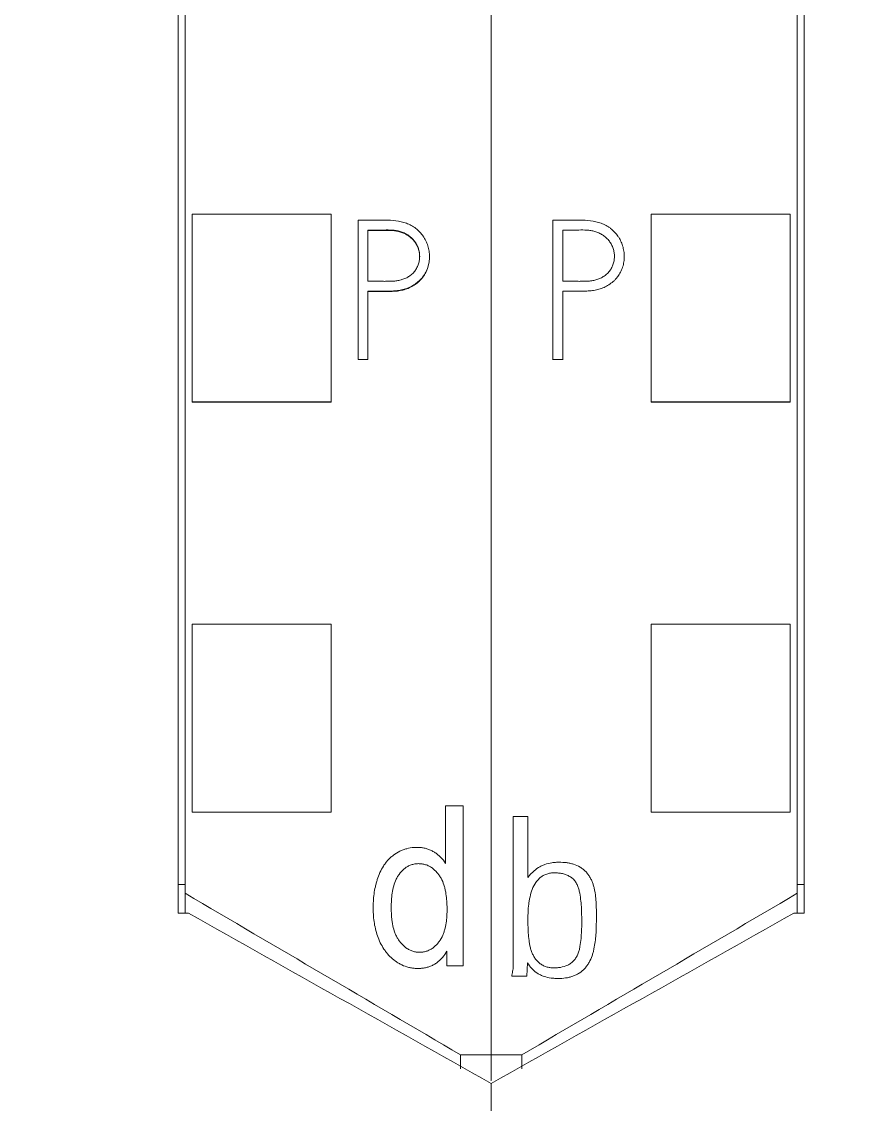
# Model space of a CAD drawing. Header units: millimetres. Extents: x 1359 to 3577, y 1336 to 3557.
# Drawn here: x 2864.22 to 2876.12, y 3203.63 to 3219.21 of the extents above; entities that cross this region are included whole.
import ezdxf

# ---------------------------------------------------------------- set-up
doc = ezdxf.new("R2010")
doc.units = ezdxf.units.MM
doc.set_wipeout_variables(frame=1)
doc.layers.add('000-PI-Oprema', color=30, linetype='Continuous', lineweight=5)

msp = doc.modelspace()

# ---------------------------------------------------------------- linework, layer by layer
for p, q in [((2956.571, 3218.083), (2756.571, 3218.083)), ((2956.571, 3217.783), (2756.571, 3217.783))]:
    msp.add_line(p, q)

# ---------------------------------------------------------------- next in the draw order: wipeouts: each hides what was drawn before it
msp.add_wipeout([(2836.171, 3330.083), (2870.971, 3330.083), (2870.971, 3183.083), (2836.171, 3183.083)])

# ---------------------------------------------------------------- next in the draw order: linework, layer by layer
at = {"layer": '000-PI-Oprema', "color": 0, "linetype": 'ByBlock', "lineweight": 0}
for p, q in [((2870.971, 3317.763), (2870.971, 3204.345)), ((2866.571, 3206.668), (2866.571, 3315.483)), ((2866.671, 3213.738), (2866.671, 3216.438)), ((2866.671, 3216.438), (2868.671, 3216.438)), ((2868.671, 3213.738), (2868.671, 3216.438)), ((2869.058, 3216.349), (2869.058, 3214.347)), ((2869.2, 3215.471), (2869.2, 3216.207)), ((2870.084, 3215.82), (2870.084, 3215.827)), ((2869.2, 3214.347), (2869.2, 3215.33)), ((2869.058, 3214.347), (2869.2, 3214.347)), ((2866.671, 3213.733), (2866.671, 3213.738)), ((2866.671, 3213.738), (2868.671, 3213.738)), ((2866.671, 3213.733), (2868.671, 3213.733)), ((2868.671, 3213.733), (2868.671, 3213.738)), ((2866.671, 3207.836), (2866.671, 3210.537)), ((2866.671, 3210.537), (2868.671, 3210.537)), ((2868.671, 3207.836), (2868.671, 3210.537)), ((2870.316, 3207.925), (2870.316, 3207.099)), ((2870.568, 3207.925), (2870.316, 3207.925)), ((2870.568, 3205.625), (2870.568, 3207.925)), ((2866.671, 3207.833), (2866.671, 3207.836)), ((2866.671, 3207.836), (2868.671, 3207.836)), ((2866.671, 3207.833), (2868.671, 3207.833)), ((2868.671, 3207.833), (2868.671, 3207.836)), ((2866.471, 3206.797), (2866.571, 3206.797)), ((2866.571, 3206.382), (2866.571, 3206.668)), ((2866.471, 3206.382), (2866.621, 3206.382)), ((2870.333, 3205.835), (2870.333, 3205.625)), ((2870.333, 3205.625), (2870.568, 3205.625)), ((2870.531, 3204.345), (2870.531, 3204.142)), ((2870.971, 3204.345), (2870.531, 3204.345)), ((2870.971, 3204.345), (2870.971, 3203.969))]:
    msp.add_line(p, q, dxfattribs=at)
for points, knots in [([(2866.471, 3206.382), (2866.471, 3209.723), (2866.471, 3217.688), (2866.471, 3230.328), (2866.471, 3245.814), (2866.471, 3260.108), (2866.471, 3274.318), (2866.471, 3288.885), (2866.471, 3303.055), (2866.471, 3312.625), (2866.471, 3315.669)], [0, 0, 0, 0, 0.091483, 0.21812, 0.346206, 0.515858, 0.610111, 0.736264, 0.916066, 1, 1, 1, 1]), ([(2869.2, 3215.33), (2869.251, 3215.33), (2869.303, 3215.33), (2869.406, 3215.329), (2869.458, 3215.328), (2869.535, 3215.33), (2869.561, 3215.331), (2869.6, 3215.334), (2869.613, 3215.336), (2869.638, 3215.339), (2869.651, 3215.341), (2869.69, 3215.348), (2869.715, 3215.354), (2869.764, 3215.37), (2869.788, 3215.38), (2869.823, 3215.397), (2869.834, 3215.404), (2869.856, 3215.417), (2869.867, 3215.424), (2869.899, 3215.446), (2869.919, 3215.462), (2869.947, 3215.489), (2869.956, 3215.498), (2869.974, 3215.518), (2869.982, 3215.528), (2870.005, 3215.558), (2870.019, 3215.58), (2870.037, 3215.614), (2870.042, 3215.626), (2870.052, 3215.65), (2870.057, 3215.662), (2870.069, 3215.699), (2870.075, 3215.724), (2870.081, 3215.763), (2870.082, 3215.776), (2870.084, 3215.802), (2870.084, 3215.815), (2870.084, 3215.854), (2870.082, 3215.879), (2870.077, 3215.918), (2870.074, 3215.93), (2870.068, 3215.956), (2870.065, 3215.968), (2870.053, 3216.006), (2870.044, 3216.03), (2870.027, 3216.064), (2870.021, 3216.076), (2870.008, 3216.098), (2870.001, 3216.109), (2869.979, 3216.141), (2869.963, 3216.161), (2869.927, 3216.199), (2869.908, 3216.216), (2869.877, 3216.24), (2869.866, 3216.247), (2869.845, 3216.262), (2869.834, 3216.268), (2869.8, 3216.287), (2869.776, 3216.298), (2869.74, 3216.311), (2869.727, 3216.315), (2869.702, 3216.322), (2869.69, 3216.325), (2869.627, 3216.34), (2869.576, 3216.345), (2869.498, 3216.35), (2869.473, 3216.35), (2869.421, 3216.351), (2869.369, 3216.35), (2869.317, 3216.349), (2869.265, 3216.348), (2869.188, 3216.348), (2869.11, 3216.349), (2869.058, 3216.349)], [0, 0, 0, 0, 0.0625, 0.0625, 0.125, 0.125, 0.15625, 0.15625, 0.171875, 0.171875, 0.1875, 0.1875, 0.21875, 0.21875, 0.25, 0.25, 0.265625, 0.265625, 0.28125, 0.28125, 0.3125, 0.3125, 0.328125, 0.328125, 0.34375, 0.34375, 0.375, 0.375, 0.390625, 0.390625, 0.40625, 0.40625, 0.4375, 0.4375, 0.453125, 0.453125, 0.46875, 0.46875, 0.5, 0.5, 0.515625, 0.515625, 0.53125, 0.53125, 0.5625, 0.5625, 0.578125, 0.578125, 0.59375, 0.59375, 0.625, 0.625, 0.65625, 0.65625, 0.671875, 0.671875, 0.6875, 0.6875, 0.71875, 0.71875, 0.734375, 0.734375, 0.75, 0.75, 0.8125, 0.8125, 0.84375, 0.84375, 0.875, 0.90625, 0.90625, 0.9375, 1, 1, 1, 1]), ([(2869.2, 3216.207), (2869.238, 3216.208), (2869.277, 3216.207), (2869.335, 3216.207), (2869.354, 3216.207), (2869.393, 3216.208), (2869.413, 3216.208), (2869.471, 3216.21), (2869.509, 3216.21), (2869.567, 3216.206), (2869.587, 3216.204), (2869.625, 3216.198), (2869.644, 3216.193), (2869.673, 3216.185), (2869.682, 3216.181), (2869.701, 3216.174), (2869.71, 3216.171), (2869.737, 3216.158), (2869.755, 3216.149), (2869.78, 3216.133), (2869.788, 3216.127), (2869.804, 3216.115), (2869.812, 3216.109), (2869.834, 3216.089), (2869.848, 3216.075), (2869.867, 3216.052), (2869.873, 3216.044), (2869.884, 3216.028), (2869.889, 3216.019), (2869.904, 3215.993), (2869.912, 3215.975), (2869.923, 3215.948), (2869.926, 3215.938), (2869.931, 3215.919), (2869.934, 3215.909), (2869.94, 3215.88), (2869.942, 3215.86), (2869.943, 3215.83), (2869.943, 3215.82), (2869.942, 3215.801), (2869.941, 3215.791), (2869.937, 3215.761), (2869.933, 3215.741), (2869.924, 3215.713), (2869.921, 3215.704), (2869.913, 3215.686), (2869.909, 3215.677), (2869.895, 3215.65), (2869.884, 3215.633), (2869.866, 3215.61), (2869.86, 3215.602), (2869.846, 3215.588), (2869.839, 3215.581), (2869.816, 3215.561), (2869.8, 3215.549), (2869.775, 3215.533), (2869.767, 3215.528), (2869.749, 3215.518), (2869.74, 3215.514), (2869.712, 3215.502), (2869.694, 3215.496), (2869.665, 3215.488), (2869.655, 3215.486), (2869.636, 3215.482), (2869.626, 3215.48), (2869.596, 3215.476), (2869.576, 3215.474), (2869.537, 3215.472), (2869.517, 3215.471), (2869.477, 3215.471), (2869.438, 3215.47), (2869.398, 3215.471), (2869.358, 3215.471), (2869.338, 3215.471), (2869.279, 3215.471), (2869.239, 3215.471), (2869.2, 3215.471)], [0, 0, 0, 0, 0.0625, 0.0625, 0.09375, 0.09375, 0.125, 0.125, 0.1875, 0.1875, 0.21875, 0.21875, 0.25, 0.25, 0.265625, 0.265625, 0.28125, 0.28125, 0.3125, 0.3125, 0.328125, 0.328125, 0.34375, 0.34375, 0.375, 0.375, 0.390625, 0.390625, 0.40625, 0.40625, 0.4375, 0.4375, 0.453125, 0.453125, 0.46875, 0.46875, 0.5, 0.5, 0.515625, 0.515625, 0.53125, 0.53125, 0.5625, 0.5625, 0.578125, 0.578125, 0.59375, 0.59375, 0.625, 0.625, 0.640625, 0.640625, 0.65625, 0.65625, 0.6875, 0.6875, 0.703125, 0.703125, 0.71875, 0.71875, 0.75, 0.75, 0.765625, 0.765625, 0.78125, 0.78125, 0.8125, 0.8125, 0.84375, 0.84375, 0.875, 0.90625, 0.90625, 0.9375, 0.9375, 1, 1, 1, 1]), ([(2869.943, 3215.821), (2869.943, 3215.824), (2869.943, 3215.827), (2869.943, 3215.84), (2869.942, 3215.85), (2869.94, 3215.869), (2869.938, 3215.879), (2869.933, 3215.908), (2869.928, 3215.927), (2869.918, 3215.956), (2869.914, 3215.965), (2869.906, 3215.983), (2869.892, 3216.009), (2869.876, 3216.034), (2869.857, 3216.057), (2869.851, 3216.065), (2869.837, 3216.079), (2869.83, 3216.086), (2869.808, 3216.106), (2869.792, 3216.118), (2869.767, 3216.134), (2869.759, 3216.14), (2869.742, 3216.149), (2869.733, 3216.154), (2869.706, 3216.167), (2869.687, 3216.174), (2869.65, 3216.186), (2869.63, 3216.19), (2869.591, 3216.197), (2869.572, 3216.2), (2869.513, 3216.204), (2869.474, 3216.203), (2869.415, 3216.202), (2869.395, 3216.201), (2869.356, 3216.201), (2869.337, 3216.201), (2869.278, 3216.201), (2869.239, 3216.201), (2869.2, 3216.201)], [0, 0, 0, 0, 0.009533, 0.009533, 0.040485, 0.040485, 0.071437, 0.071437, 0.133342, 0.133342, 0.164294, 0.164294, 0.195246, 0.25715, 0.25715, 0.288102, 0.288102, 0.319054, 0.319054, 0.380958, 0.380958, 0.41191, 0.41191, 0.442862, 0.442862, 0.504767, 0.504767, 0.566671, 0.566671, 0.628575, 0.628575, 0.752383, 0.752383, 0.814287, 0.814287, 0.876192, 0.876192, 1, 1, 1, 1]), ([(2870.084, 3215.821), (2870.084, 3215.796), (2870.083, 3215.77), (2870.077, 3215.733), (2870.075, 3215.72), (2870.069, 3215.695), (2870.065, 3215.682), (2870.053, 3215.645), (2870.044, 3215.621), (2870.02, 3215.575), (2870.006, 3215.554), (2869.983, 3215.522), (2869.975, 3215.512), (2869.957, 3215.493), (2869.948, 3215.484), (2869.92, 3215.457), (2869.9, 3215.44), (2869.868, 3215.418), (2869.857, 3215.411), (2869.835, 3215.398), (2869.823, 3215.391), (2869.789, 3215.374), (2869.765, 3215.364), (2869.728, 3215.352), (2869.715, 3215.349), (2869.69, 3215.342), (2869.677, 3215.34), (2869.614, 3215.328), (2869.562, 3215.324), (2869.459, 3215.322), (2869.407, 3215.323), (2869.303, 3215.324), (2869.251, 3215.323), (2869.2, 3215.323)], [0, 0, 0, 0, 0.065202, 0.065202, 0.098588, 0.098588, 0.131973, 0.131973, 0.198745, 0.198745, 0.265516, 0.265516, 0.298902, 0.298902, 0.332287, 0.332287, 0.399059, 0.399059, 0.432444, 0.432444, 0.46583, 0.46583, 0.532601, 0.532601, 0.565987, 0.565987, 0.599372, 0.599372, 0.732915, 0.732915, 0.866457, 0.866457, 1, 1, 1, 1]), ([(2870.316, 3207.099), (2870.296, 3207.13), (2870.274, 3207.157), (2870.237, 3207.195), (2870.224, 3207.207), (2870.203, 3207.225), (2870.196, 3207.23), (2870.182, 3207.241), (2870.175, 3207.246), (2870.153, 3207.261), (2870.137, 3207.27), (2870.106, 3207.286), (2870.082, 3207.297), (2870.056, 3207.306), (2870.039, 3207.311), (2870.031, 3207.314), (2870.004, 3207.32), (2869.969, 3207.326), (2869.934, 3207.328), (2869.898, 3207.329), (2869.88, 3207.329), (2869.826, 3207.325), (2869.791, 3207.319), (2869.748, 3207.308), (2869.74, 3207.305), (2869.723, 3207.3), (2869.714, 3207.297), (2869.689, 3207.287), (2869.673, 3207.28), (2869.625, 3207.256), (2869.595, 3207.238), (2869.559, 3207.211), (2869.552, 3207.205), (2869.538, 3207.194), (2869.518, 3207.176), (2869.486, 3207.145), (2869.464, 3207.118), (2869.442, 3207.089), (2869.432, 3207.075), (2869.403, 3207.029), (2869.386, 3206.998), (2869.357, 3206.933), (2869.345, 3206.9), (2869.329, 3206.849), (2869.324, 3206.832), (2869.314, 3206.798), (2869.302, 3206.746), (2869.292, 3206.694), (2869.278, 3206.589), (2869.274, 3206.519), (2869.275, 3206.412), (2869.276, 3206.376), (2869.282, 3206.306), (2869.29, 3206.236), (2869.304, 3206.167), (2869.322, 3206.098), (2869.333, 3206.064), (2869.358, 3205.998), (2869.373, 3205.965), (2869.406, 3205.903), (2869.424, 3205.872), (2869.455, 3205.829), (2869.466, 3205.815), (2869.489, 3205.787), (2869.525, 3205.748), (2869.566, 3205.714), (2869.602, 3205.688), (2869.609, 3205.682), (2869.624, 3205.673), (2869.632, 3205.668), (2869.655, 3205.654), (2869.702, 3205.629), (2869.751, 3205.611), (2869.794, 3205.601), (2869.803, 3205.599), (2869.821, 3205.595), (2869.83, 3205.594), (2869.856, 3205.59), (2869.874, 3205.589), (2869.909, 3205.587), (2869.927, 3205.587), (2869.963, 3205.589), (2869.98, 3205.591), (2870.007, 3205.595), (2870.016, 3205.596), (2870.033, 3205.6), (2870.059, 3205.606), (2870.093, 3205.617), (2870.117, 3205.628), (2870.134, 3205.636), (2870.142, 3205.64), (2870.165, 3205.653), (2870.195, 3205.673), (2870.222, 3205.695), (2870.248, 3205.72), (2870.26, 3205.733), (2870.295, 3205.774), (2870.315, 3205.804), (2870.333, 3205.835)], [0, 0, 0, 0, 0.03125, 0.03125, 0.046875, 0.046875, 0.054687, 0.054687, 0.0625, 0.0625, 0.078125, 0.078125, 0.09375, 0.101562, 0.101562, 0.109375, 0.109375, 0.125, 0.140625, 0.140625, 0.15625, 0.15625, 0.1875, 0.1875, 0.195312, 0.195312, 0.203125, 0.203125, 0.21875, 0.21875, 0.25, 0.25, 0.257813, 0.257813, 0.265625, 0.28125, 0.296875, 0.296875, 0.3125, 0.3125, 0.34375, 0.34375, 0.375, 0.375, 0.390625, 0.390625, 0.40625, 0.4375, 0.4375, 0.5, 0.5, 0.53125, 0.53125, 0.5625, 0.59375, 0.59375, 0.625, 0.625, 0.65625, 0.65625, 0.6875, 0.6875, 0.703125, 0.703125, 0.71875, 0.75, 0.75, 0.757813, 0.757813, 0.765625, 0.765625, 0.78125, 0.8125, 0.8125, 0.820313, 0.820313, 0.828125, 0.828125, 0.84375, 0.84375, 0.859375, 0.859375, 0.875, 0.875, 0.882813, 0.882813, 0.890625, 0.90625, 0.914063, 0.914063, 0.921875, 0.921875, 0.9375, 0.953125, 0.953125, 0.96875, 0.96875, 1, 1, 1, 1]), ([(2869.647, 3206.941), (2869.668, 3206.97), (2869.692, 3206.996), (2869.732, 3207.03), (2869.746, 3207.04), (2869.777, 3207.058), (2869.8, 3207.07), (2869.825, 3207.079), (2869.842, 3207.084), (2869.851, 3207.086), (2869.876, 3207.091), (2869.894, 3207.093), (2869.92, 3207.095), (2869.929, 3207.095), (2869.947, 3207.094), (2869.956, 3207.094), (2869.982, 3207.091), (2870.008, 3207.086), (2870.033, 3207.079), (2870.049, 3207.073), (2870.058, 3207.069), (2870.082, 3207.058), (2870.097, 3207.05), (2870.119, 3207.035), (2870.126, 3207.03), (2870.14, 3207.019), (2870.147, 3207.013), (2870.167, 3206.996), (2870.179, 3206.983), (2870.196, 3206.963), (2870.202, 3206.957), (2870.213, 3206.943), (2870.218, 3206.936), (2870.228, 3206.922), (2870.233, 3206.915), (2870.242, 3206.9), (2870.247, 3206.892), (2870.268, 3206.853), (2870.281, 3206.821), (2870.297, 3206.771), (2870.302, 3206.754), (2870.31, 3206.72), (2870.314, 3206.703), (2870.323, 3206.651), (2870.328, 3206.616), (2870.334, 3206.547), (2870.336, 3206.512), (2870.337, 3206.442), (2870.337, 3206.407), (2870.335, 3206.355), (2870.334, 3206.338), (2870.331, 3206.303), (2870.33, 3206.285), (2870.323, 3206.233), (2870.317, 3206.199), (2870.304, 3206.148), (2870.299, 3206.131), (2870.288, 3206.097), (2870.282, 3206.081), (2870.261, 3206.033), (2870.245, 3206.002), (2870.219, 3205.967), (2870.213, 3205.961), (2870.202, 3205.947), (2870.196, 3205.94), (2870.178, 3205.921), (2870.165, 3205.909), (2870.139, 3205.886), (2870.124, 3205.876), (2870.102, 3205.862), (2870.094, 3205.858), (2870.078, 3205.85), (2870.055, 3205.839), (2870.03, 3205.831), (2869.995, 3205.824), (2869.978, 3205.821), (2869.943, 3205.819), (2869.925, 3205.82), (2869.89, 3205.823), (2869.872, 3205.826), (2869.839, 3205.836), (2869.814, 3205.845), (2869.791, 3205.857), (2869.775, 3205.866), (2869.768, 3205.87), (2869.731, 3205.895), (2869.705, 3205.919), (2869.676, 3205.951), (2869.67, 3205.958), (2869.659, 3205.972), (2869.654, 3205.979), (2869.638, 3206), (2869.629, 3206.015), (2869.612, 3206.045), (2869.604, 3206.061), (2869.59, 3206.094), (2869.584, 3206.11), (2869.568, 3206.16), (2869.559, 3206.194), (2869.55, 3206.245), (2869.547, 3206.263), (2869.542, 3206.297), (2869.54, 3206.315), (2869.536, 3206.367), (2869.535, 3206.402), (2869.534, 3206.472), (2869.534, 3206.506), (2869.538, 3206.576), (2869.541, 3206.611), (2869.549, 3206.68), (2869.556, 3206.715), (2869.572, 3206.783), (2869.582, 3206.816), (2869.603, 3206.865), (2869.61, 3206.881), (2869.627, 3206.912), (2869.637, 3206.927), (2869.647, 3206.941)], [0, 0, 0, 0, 0.03125, 0.03125, 0.046875, 0.046875, 0.0625, 0.070312, 0.070312, 0.078125, 0.078125, 0.09375, 0.09375, 0.101563, 0.101563, 0.109375, 0.109375, 0.125, 0.132813, 0.132813, 0.140625, 0.140625, 0.15625, 0.15625, 0.164063, 0.164063, 0.171875, 0.171875, 0.1875, 0.1875, 0.195313, 0.195313, 0.203125, 0.203125, 0.210938, 0.210938, 0.21875, 0.21875, 0.25, 0.25, 0.265625, 0.265625, 0.28125, 0.28125, 0.3125, 0.3125, 0.34375, 0.34375, 0.375, 0.375, 0.390625, 0.390625, 0.40625, 0.40625, 0.4375, 0.4375, 0.453125, 0.453125, 0.46875, 0.46875, 0.5, 0.5, 0.507813, 0.507813, 0.515625, 0.515625, 0.53125, 0.53125, 0.546875, 0.546875, 0.554688, 0.554688, 0.5625, 0.578125, 0.578125, 0.59375, 0.59375, 0.609375, 0.609375, 0.625, 0.625, 0.640625, 0.648438, 0.648438, 0.65625, 0.65625, 0.6875, 0.6875, 0.695313, 0.695313, 0.703125, 0.703125, 0.71875, 0.71875, 0.734375, 0.734375, 0.75, 0.75, 0.78125, 0.78125, 0.796875, 0.796875, 0.8125, 0.8125, 0.84375, 0.84375, 0.875, 0.875, 0.90625, 0.90625, 0.9375, 0.9375, 0.96875, 0.96875, 0.984375, 0.984375, 1, 1, 1, 1]), ([(2870.971, 3203.932), (2870.971, 3202.424), (2870.971, 3199.174), (2870.971, 3194.891), (2870.971, 3192.116), (2870.971, 3191.083)], [0, 0, 0, 0, 0.352188, 0.75882, 1, 1, 1, 1])]:
    msp.add_open_spline(points, degree=3, knots=knots, dxfattribs=at)
for points in [[(2866.571, 3206.668), (2867.891, 3205.893), (2869.211, 3205.119), (2870.531, 3204.345)], [(2870.971, 3203.932), (2869.521, 3204.749), (2868.071, 3205.566), (2866.621, 3206.382)]]:
    msp.add_open_spline(points, degree=3, dxfattribs=at)

# ---------------------------------------------------------------- next in the draw order: wipeouts: each hides what was drawn before it
msp.add_wipeout([(2870.971, 3330.083), (2905.771, 3330.083), (2905.771, 3183.083), (2870.971, 3183.083)])

# ---------------------------------------------------------------- next in the draw order: linework, layer by layer
for p, q in [((2870.971, 3317.763), (2870.971, 3204.345)), ((2875.371, 3315.483), (2875.371, 3206.668)), ((2871.858, 3216.349), (2871.858, 3214.347)), ((2873.271, 3213.738), (2873.271, 3216.438)), ((2875.271, 3216.438), (2873.271, 3216.438)), ((2875.271, 3213.738), (2875.271, 3216.438)), ((2872, 3215.471), (2872, 3216.207)), ((2872.884, 3215.82), (2872.884, 3215.827)), ((2872, 3214.347), (2872, 3215.33)), ((2871.858, 3214.347), (2872, 3214.347)), ((2871.858, 3214.347), (2871.858, 3214.341)), ((2872, 3214.347), (2872, 3214.341)), ((2873.271, 3213.733), (2873.271, 3213.738)), ((2875.271, 3213.738), (2873.271, 3213.738)), ((2875.271, 3213.733), (2873.271, 3213.733)), ((2875.271, 3213.733), (2875.271, 3213.738)), ((2873.271, 3207.836), (2873.271, 3210.537)), ((2875.271, 3210.537), (2873.271, 3210.537)), ((2875.271, 3207.836), (2875.271, 3210.537)), ((2871.499, 3207.775), (2871.289, 3207.775)), ((2871.499, 3206.895), (2871.499, 3207.775)), ((2875.271, 3207.836), (2873.271, 3207.836)), ((2873.271, 3207.833), (2873.271, 3207.836)), ((2875.271, 3207.833), (2873.271, 3207.833)), ((2875.271, 3207.833), (2875.271, 3207.836)), ((2875.471, 3206.797), (2875.371, 3206.797)), ((2875.371, 3206.668), (2875.371, 3206.382)), ((2875.321, 3206.382), (2875.471, 3206.382)), ((2871.485, 3205.475), (2871.492, 3205.669)), ((2871.268, 3205.475), (2871.485, 3205.475)), ((2870.971, 3204.345), (2870.971, 3203.975)), ((2871.411, 3204.345), (2870.971, 3204.345)), ((2871.411, 3204.142), (2871.411, 3204.345))]:
    msp.add_line(p, q, dxfattribs=at)
for points, knots in [([(2875.471, 3315.669), (2875.471, 3312.625), (2875.471, 3303.055), (2875.471, 3288.885), (2875.471, 3274.318), (2875.471, 3260.108), (2875.471, 3245.814), (2875.471, 3230.328), (2875.471, 3217.688), (2875.471, 3209.723), (2875.471, 3206.382)], [0, 0, 0, 0, 0.083934, 0.263736, 0.389889, 0.484142, 0.653794, 0.78188, 0.908517, 1, 1, 1, 1]), ([(2872, 3215.33), (2872.051, 3215.33), (2872.103, 3215.33), (2872.206, 3215.329), (2872.258, 3215.328), (2872.335, 3215.33), (2872.361, 3215.331), (2872.4, 3215.334), (2872.413, 3215.336), (2872.438, 3215.339), (2872.451, 3215.341), (2872.49, 3215.348), (2872.515, 3215.354), (2872.564, 3215.37), (2872.588, 3215.38), (2872.623, 3215.397), (2872.634, 3215.404), (2872.656, 3215.417), (2872.667, 3215.424), (2872.699, 3215.446), (2872.719, 3215.462), (2872.747, 3215.489), (2872.756, 3215.498), (2872.774, 3215.518), (2872.782, 3215.528), (2872.805, 3215.558), (2872.819, 3215.58), (2872.837, 3215.614), (2872.842, 3215.626), (2872.852, 3215.65), (2872.857, 3215.662), (2872.869, 3215.699), (2872.875, 3215.724), (2872.881, 3215.763), (2872.882, 3215.776), (2872.884, 3215.802), (2872.884, 3215.815), (2872.884, 3215.854), (2872.882, 3215.879), (2872.877, 3215.918), (2872.874, 3215.93), (2872.868, 3215.956), (2872.865, 3215.968), (2872.853, 3216.006), (2872.844, 3216.03), (2872.827, 3216.064), (2872.821, 3216.076), (2872.808, 3216.098), (2872.801, 3216.109), (2872.779, 3216.141), (2872.763, 3216.161), (2872.727, 3216.199), (2872.708, 3216.216), (2872.677, 3216.24), (2872.666, 3216.247), (2872.645, 3216.262), (2872.634, 3216.268), (2872.6, 3216.287), (2872.576, 3216.298), (2872.54, 3216.311), (2872.527, 3216.315), (2872.502, 3216.322), (2872.49, 3216.325), (2872.427, 3216.34), (2872.376, 3216.345), (2872.298, 3216.35), (2872.273, 3216.35), (2872.221, 3216.351), (2872.169, 3216.35), (2872.117, 3216.349), (2872.065, 3216.348), (2871.988, 3216.348), (2871.91, 3216.349), (2871.858, 3216.349)], [0, 0, 0, 0, 0.0625, 0.0625, 0.125, 0.125, 0.15625, 0.15625, 0.171875, 0.171875, 0.1875, 0.1875, 0.21875, 0.21875, 0.25, 0.25, 0.265625, 0.265625, 0.28125, 0.28125, 0.3125, 0.3125, 0.328125, 0.328125, 0.34375, 0.34375, 0.375, 0.375, 0.390625, 0.390625, 0.40625, 0.40625, 0.4375, 0.4375, 0.453125, 0.453125, 0.46875, 0.46875, 0.5, 0.5, 0.515625, 0.515625, 0.53125, 0.53125, 0.5625, 0.5625, 0.578125, 0.578125, 0.59375, 0.59375, 0.625, 0.625, 0.65625, 0.65625, 0.671875, 0.671875, 0.6875, 0.6875, 0.71875, 0.71875, 0.734375, 0.734375, 0.75, 0.75, 0.8125, 0.8125, 0.84375, 0.84375, 0.875, 0.90625, 0.90625, 0.9375, 1, 1, 1, 1]), ([(2872, 3216.207), (2872.038, 3216.208), (2872.077, 3216.207), (2872.135, 3216.207), (2872.154, 3216.207), (2872.193, 3216.208), (2872.213, 3216.208), (2872.271, 3216.21), (2872.309, 3216.21), (2872.367, 3216.206), (2872.387, 3216.204), (2872.425, 3216.198), (2872.444, 3216.193), (2872.473, 3216.185), (2872.482, 3216.181), (2872.501, 3216.174), (2872.51, 3216.171), (2872.537, 3216.158), (2872.555, 3216.149), (2872.58, 3216.133), (2872.588, 3216.127), (2872.604, 3216.115), (2872.612, 3216.109), (2872.634, 3216.089), (2872.648, 3216.075), (2872.667, 3216.052), (2872.673, 3216.044), (2872.684, 3216.028), (2872.689, 3216.019), (2872.704, 3215.993), (2872.712, 3215.975), (2872.723, 3215.948), (2872.726, 3215.938), (2872.731, 3215.919), (2872.734, 3215.909), (2872.74, 3215.88), (2872.742, 3215.86), (2872.743, 3215.83), (2872.743, 3215.82), (2872.742, 3215.801), (2872.741, 3215.791), (2872.737, 3215.761), (2872.733, 3215.741), (2872.724, 3215.713), (2872.721, 3215.704), (2872.713, 3215.686), (2872.709, 3215.677), (2872.695, 3215.65), (2872.684, 3215.633), (2872.666, 3215.61), (2872.66, 3215.602), (2872.646, 3215.588), (2872.639, 3215.581), (2872.616, 3215.561), (2872.6, 3215.549), (2872.575, 3215.533), (2872.567, 3215.528), (2872.549, 3215.518), (2872.54, 3215.514), (2872.512, 3215.502), (2872.494, 3215.496), (2872.465, 3215.488), (2872.455, 3215.486), (2872.436, 3215.482), (2872.426, 3215.48), (2872.396, 3215.476), (2872.376, 3215.474), (2872.337, 3215.472), (2872.317, 3215.471), (2872.277, 3215.471), (2872.238, 3215.47), (2872.198, 3215.471), (2872.158, 3215.471), (2872.138, 3215.471), (2872.079, 3215.471), (2872.039, 3215.471), (2872, 3215.471)], [0, 0, 0, 0, 0.0625, 0.0625, 0.09375, 0.09375, 0.125, 0.125, 0.1875, 0.1875, 0.21875, 0.21875, 0.25, 0.25, 0.265625, 0.265625, 0.28125, 0.28125, 0.3125, 0.3125, 0.328125, 0.328125, 0.34375, 0.34375, 0.375, 0.375, 0.390625, 0.390625, 0.40625, 0.40625, 0.4375, 0.4375, 0.453125, 0.453125, 0.46875, 0.46875, 0.5, 0.5, 0.515625, 0.515625, 0.53125, 0.53125, 0.5625, 0.5625, 0.578125, 0.578125, 0.59375, 0.59375, 0.625, 0.625, 0.640625, 0.640625, 0.65625, 0.65625, 0.6875, 0.6875, 0.703125, 0.703125, 0.71875, 0.71875, 0.75, 0.75, 0.765625, 0.765625, 0.78125, 0.78125, 0.8125, 0.8125, 0.84375, 0.84375, 0.875, 0.90625, 0.90625, 0.9375, 0.9375, 1, 1, 1, 1]), ([(2871.289, 3207.775), (2871.289, 3207.391), (2871.289, 3206.816), (2871.289, 3206.145), (2871.289, 3205.834), (2871.289, 3205.702), (2871.289, 3205.666), (2871.289, 3205.642), (2871.289, 3205.63), (2871.288, 3205.606), (2871.287, 3205.594), (2871.283, 3205.57), (2871.281, 3205.558), (2871.275, 3205.523), (2871.271, 3205.499), (2871.268, 3205.475)], [0, 0, 0, 0, 0.5, 0.75, 0.875, 0.90625, 0.921875, 0.921875, 0.9375, 0.9375, 0.953125, 0.953125, 0.96875, 0.96875, 1, 1, 1, 1]), ([(2871.492, 3205.669), (2871.51, 3205.639), (2871.531, 3205.611), (2871.561, 3205.579), (2871.567, 3205.573), (2871.58, 3205.561), (2871.586, 3205.555), (2871.607, 3205.538), (2871.635, 3205.518), (2871.666, 3205.501), (2871.697, 3205.486), (2871.714, 3205.479), (2871.764, 3205.462), (2871.797, 3205.455), (2871.849, 3205.447), (2871.867, 3205.446), (2871.902, 3205.443), (2871.919, 3205.443), (2871.972, 3205.443), (2872.006, 3205.445), (2872.058, 3205.453), (2872.075, 3205.456), (2872.11, 3205.464), (2872.127, 3205.469), (2872.159, 3205.48), (2872.184, 3205.49), (2872.207, 3205.503), (2872.222, 3205.511), (2872.23, 3205.516), (2872.267, 3205.54), (2872.293, 3205.562), (2872.323, 3205.594), (2872.328, 3205.601), (2872.34, 3205.615), (2872.345, 3205.622), (2872.36, 3205.643), (2872.37, 3205.658), (2872.396, 3205.703), (2872.41, 3205.735), (2872.427, 3205.785), (2872.432, 3205.802), (2872.441, 3205.835), (2872.445, 3205.852), (2872.456, 3205.903), (2872.462, 3205.937), (2872.471, 3206.006), (2872.474, 3206.04), (2872.482, 3206.144), (2872.483, 3206.214), (2872.483, 3206.318), (2872.483, 3206.353), (2872.483, 3206.405), (2872.483, 3206.423), (2872.483, 3206.458), (2872.482, 3206.475), (2872.48, 3206.527), (2872.478, 3206.562), (2872.472, 3206.631), (2872.467, 3206.665), (2872.457, 3206.716), (2872.454, 3206.733), (2872.446, 3206.767), (2872.441, 3206.784), (2872.43, 3206.817), (2872.424, 3206.834), (2872.41, 3206.865), (2872.402, 3206.881), (2872.389, 3206.904), (2872.384, 3206.911), (2872.375, 3206.926), (2872.37, 3206.933), (2872.354, 3206.954), (2872.332, 3206.98), (2872.306, 3207.004), (2872.279, 3207.025), (2872.264, 3207.035), (2872.219, 3207.062), (2872.187, 3207.076), (2872.146, 3207.089), (2872.137, 3207.092), (2872.12, 3207.096), (2872.095, 3207.102), (2872.069, 3207.107), (2872.018, 3207.113), (2871.983, 3207.115), (2871.931, 3207.115), (2871.913, 3207.114), (2871.879, 3207.112), (2871.861, 3207.11), (2871.81, 3207.102), (2871.777, 3207.094), (2871.736, 3207.079), (2871.728, 3207.076), (2871.712, 3207.07), (2871.704, 3207.066), (2871.68, 3207.055), (2871.634, 3207.03), (2871.593, 3206.998), (2871.555, 3206.962), (2871.543, 3206.95), (2871.52, 3206.923), (2871.509, 3206.909), (2871.499, 3206.895)], [0, 0, 0, 0, 0.03125, 0.03125, 0.039062, 0.039062, 0.046875, 0.046875, 0.0625, 0.078125, 0.078125, 0.09375, 0.09375, 0.125, 0.125, 0.140625, 0.140625, 0.15625, 0.15625, 0.1875, 0.1875, 0.203125, 0.203125, 0.21875, 0.21875, 0.234375, 0.242187, 0.242187, 0.25, 0.25, 0.28125, 0.28125, 0.289062, 0.289062, 0.296875, 0.296875, 0.3125, 0.3125, 0.34375, 0.34375, 0.359375, 0.359375, 0.375, 0.375, 0.40625, 0.40625, 0.4375, 0.4375, 0.5, 0.5, 0.53125, 0.53125, 0.546875, 0.546875, 0.5625, 0.5625, 0.59375, 0.59375, 0.625, 0.625, 0.640625, 0.640625, 0.65625, 0.65625, 0.671875, 0.671875, 0.6875, 0.6875, 0.695312, 0.695312, 0.703125, 0.703125, 0.71875, 0.734375, 0.734375, 0.75, 0.75, 0.78125, 0.78125, 0.789062, 0.789062, 0.796875, 0.8125, 0.8125, 0.84375, 0.84375, 0.859375, 0.859375, 0.875, 0.875, 0.90625, 0.90625, 0.914063, 0.914063, 0.921875, 0.921875, 0.9375, 0.96875, 0.96875, 0.984375, 0.984375, 1, 1, 1, 1]), ([(2871.561, 3206.723), (2871.575, 3206.759), (2871.593, 3206.793), (2871.62, 3206.832), (2871.625, 3206.84), (2871.637, 3206.855), (2871.644, 3206.862), (2871.663, 3206.883), (2871.678, 3206.896), (2871.701, 3206.912), (2871.709, 3206.918), (2871.726, 3206.927), (2871.751, 3206.94), (2871.779, 3206.949), (2871.807, 3206.956), (2871.816, 3206.958), (2871.835, 3206.96), (2871.845, 3206.961), (2871.864, 3206.962), (2871.873, 3206.962), (2871.892, 3206.962), (2871.902, 3206.962), (2871.93, 3206.961), (2871.949, 3206.959), (2871.987, 3206.953), (2872.006, 3206.949), (2872.042, 3206.938), (2872.06, 3206.931), (2872.085, 3206.919), (2872.094, 3206.914), (2872.11, 3206.904), (2872.126, 3206.894), (2872.141, 3206.881), (2872.155, 3206.868), (2872.162, 3206.861), (2872.174, 3206.847), (2872.18, 3206.839), (2872.191, 3206.823), (2872.195, 3206.815), (2872.204, 3206.798), (2872.208, 3206.789), (2872.215, 3206.772), (2872.219, 3206.763), (2872.228, 3206.735), (2872.233, 3206.717), (2872.246, 3206.662), (2872.252, 3206.624), (2872.262, 3206.548), (2872.265, 3206.51), (2872.27, 3206.434), (2872.271, 3206.396), (2872.273, 3206.32), (2872.273, 3206.282), (2872.273, 3206.206), (2872.272, 3206.168), (2872.269, 3206.092), (2872.266, 3206.054), (2872.259, 3205.978), (2872.255, 3205.941), (2872.244, 3205.885), (2872.24, 3205.866), (2872.23, 3205.829), (2872.225, 3205.811), (2872.217, 3205.793)], [0, 0, 0, 0, 0.0625, 0.0625, 0.078125, 0.078125, 0.09375, 0.09375, 0.125, 0.125, 0.140625, 0.140625, 0.15625, 0.1875, 0.1875, 0.203125, 0.203125, 0.21875, 0.21875, 0.234375, 0.234375, 0.25, 0.25, 0.28125, 0.28125, 0.3125, 0.3125, 0.34375, 0.34375, 0.359375, 0.359375, 0.375, 0.390625, 0.390625, 0.40625, 0.40625, 0.421875, 0.421875, 0.4375, 0.4375, 0.453125, 0.453125, 0.46875, 0.46875, 0.5, 0.5, 0.5625, 0.5625, 0.625, 0.625, 0.6875, 0.6875, 0.75, 0.75, 0.8125, 0.8125, 0.875, 0.875, 0.9375, 0.9375, 0.96875, 0.96875, 1, 1, 1, 1]), ([(2872.217, 3205.793), (2872.21, 3205.776), (2872.202, 3205.76), (2872.187, 3205.737), (2872.182, 3205.729), (2872.171, 3205.714), (2872.165, 3205.707), (2872.147, 3205.687), (2872.126, 3205.668), (2872.104, 3205.653), (2872.088, 3205.643), (2872.08, 3205.639), (2872.038, 3205.619), (2872.003, 3205.609), (2871.949, 3205.6), (2871.931, 3205.598), (2871.903, 3205.596), (2871.894, 3205.596), (2871.876, 3205.596), (2871.867, 3205.596), (2871.84, 3205.597), (2871.821, 3205.599), (2871.794, 3205.604), (2871.785, 3205.606), (2871.767, 3205.61), (2871.741, 3205.618), (2871.716, 3205.63), (2871.692, 3205.644), (2871.684, 3205.649), (2871.669, 3205.66), (2871.655, 3205.671), (2871.642, 3205.684), (2871.629, 3205.697), (2871.623, 3205.704), (2871.606, 3205.726), (2871.595, 3205.741), (2871.577, 3205.773), (2871.569, 3205.789), (2871.558, 3205.815), (2871.555, 3205.823), (2871.548, 3205.841), (2871.545, 3205.849), (2871.537, 3205.875), (2871.533, 3205.893), (2871.525, 3205.929), (2871.522, 3205.947), (2871.514, 3206), (2871.51, 3206.037), (2871.504, 3206.109), (2871.502, 3206.146), (2871.5, 3206.219), (2871.499, 3206.255), (2871.499, 3206.31), (2871.499, 3206.328), (2871.5, 3206.364), (2871.501, 3206.383), (2871.503, 3206.437), (2871.506, 3206.473), (2871.513, 3206.528), (2871.516, 3206.546), (2871.522, 3206.582), (2871.525, 3206.6), (2871.538, 3206.654), (2871.548, 3206.689), (2871.561, 3206.723)], [0, 0, 0, 0, 0.03125, 0.03125, 0.046875, 0.046875, 0.0625, 0.0625, 0.09375, 0.109375, 0.109375, 0.125, 0.125, 0.1875, 0.1875, 0.21875, 0.21875, 0.234375, 0.234375, 0.25, 0.25, 0.28125, 0.28125, 0.296875, 0.296875, 0.3125, 0.34375, 0.34375, 0.359375, 0.359375, 0.375, 0.390625, 0.390625, 0.40625, 0.40625, 0.4375, 0.4375, 0.46875, 0.46875, 0.484375, 0.484375, 0.5, 0.5, 0.53125, 0.53125, 0.5625, 0.5625, 0.625, 0.625, 0.6875, 0.6875, 0.75, 0.75, 0.78125, 0.78125, 0.8125, 0.8125, 0.875, 0.875, 0.90625, 0.90625, 0.9375, 0.9375, 1, 1, 1, 1]), ([(2870.971, 3203.932), (2870.971, 3202.424), (2870.971, 3199.174), (2870.971, 3193.891), (2870.971, 3190.116), (2870.971, 3188.083)], [0, 0, 0, 0, 0.285532, 0.615204, 1, 1, 1, 1])]:
    msp.add_open_spline(points, degree=3, knots=knots, dxfattribs=at)
for points in [[(2871.411, 3204.345), (2872.732, 3205.119), (2874.052, 3205.893), (2875.371, 3206.668)], [(2875.321, 3206.382), (2873.871, 3205.566), (2872.421, 3204.749), (2870.971, 3203.932)]]:
    msp.add_open_spline(points, degree=3, dxfattribs=at)

doc.saveas('drawing.dxf')
